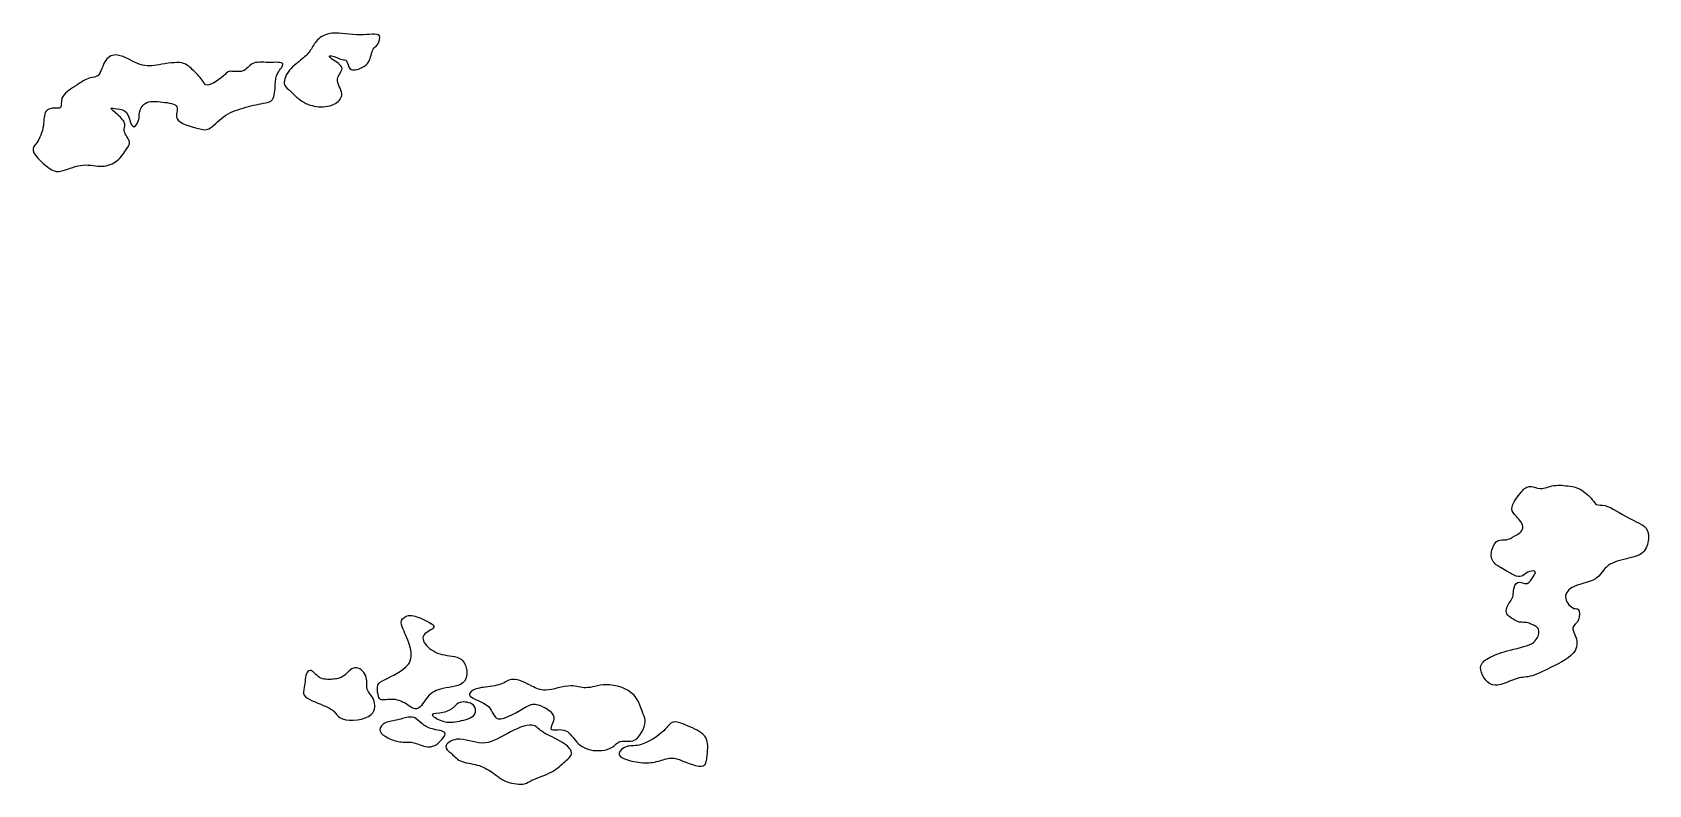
# Model space of a CAD drawing. Extents: x -97 to 197, y -40 to 97.
import ezdxf

# ---------------------------------------------------------------- set-up
doc = ezdxf.new("R2010")
doc.units = 0
doc.layers.add('MODELSKETCH_VISIBLE', color=7, linetype='CONTINUOUS')

msp = doc.modelspace()

# ---------------------------------------------------------------- linework, layer by layer
at = {"layer": 'MODELSKETCH_VISIBLE'}
for points, knots in [([(-44.77, 95.56), (-44.15, 96.19), (-42.02, 97.31), (-37.32, 96.07), (-32.86, 97.09), (-33.77, 94.53), (-34.87, 94.05), (-35.2, 91.45), (-36.63, 90.43), (-39.16, 89.71), (-39.29, 92.1), (-40.36, 91.79), (-42.04, 92.87), (-43.04, 92.49), (-40.52, 91.22), (-40.06, 90.08), (-41.83, 88.46), (-39.76, 85.77), (-41.38, 83.69), (-44.65, 83.18), (-47.67, 84.17), (-49.84, 86.47), (-51.23, 87.53), (-49.98, 90.4), (-47.52, 92), (-45.93, 93.66), (-45.31, 95.01), (-44.77, 95.56)], [0, 0, 0, 0, 0.046566, 0.108699, 0.159187, 0.193762, 0.22373, 0.265158, 0.30203, 0.340758, 0.375472, 0.400371, 0.439092, 0.457021, 0.498571, 0.526751, 0.563969, 0.609454, 0.648673, 0.697094, 0.745702, 0.793806, 0.826691, 0.871054, 0.918558, 0.959415, 1, 1, 1, 1]), ([(-84.64, 89.1), (-84.1, 89.62), (-83.58, 92.19), (-80.95, 93.43), (-76.94, 90.56), (-73.69, 91), (-69.28, 91.83), (-67.56, 90.26), (-65.62, 88.4), (-65.01, 86.63), (-61.37, 89.25), (-61, 90.09), (-58.04, 89.4), (-56.77, 91.76), (-53.9, 91.35), (-50.13, 91.7), (-52.33, 89.47), (-52.43, 87.51), (-52.58, 84.37), (-54.78, 84.08), (-58.37, 83.23), (-61.9, 81.99), (-64.4, 79.02), (-66.28, 79.39), (-71.34, 80.76), (-69.49, 83.88), (-73.06, 84.3), (-76.22, 84.61), (-77.29, 82.28), (-77.03, 81.22), (-78.17, 79.13), (-78.96, 81.12), (-79.51, 83.01), (-81.49, 83.02), (-82.7, 83.37), (-80.87, 81.87), (-79.39, 80.34), (-80.27, 78.96), (-78.53, 77.01), (-79.44, 75.77), (-80.99, 73.36), (-83.92, 72.26), (-87.28, 73.3), (-90.99, 71.68), (-93, 71.47), (-97.32, 75.49), (-95.55, 76.78), (-94.32, 79.92), (-94.59, 82.82), (-92.58, 83.33), (-91.1, 82.91), (-91.69, 85.39), (-88.64, 87.24), (-86.25, 88.88), (-85.02, 88.74), (-84.64, 89.1)], [0, 0, 0, 0, 0.021449, 0.040299, 0.066115, 0.088718, 0.113665, 0.131836, 0.151906, 0.165591, 0.189368, 0.20113, 0.220308, 0.238399, 0.259474, 0.279206, 0.295924, 0.314246, 0.334324, 0.350848, 0.374449, 0.398614, 0.421223, 0.43821, 0.463612, 0.481171, 0.501481, 0.5232, 0.540568, 0.554092, 0.569373, 0.58392, 0.6009, 0.617633, 0.627389, 0.643512, 0.661295, 0.675093, 0.693081, 0.707003, 0.727462, 0.748326, 0.771016, 0.794802, 0.812387, 0.839448, 0.85455, 0.877088, 0.896835, 0.912772, 0.925364, 0.941365, 0.96393, 0.984915, 1, 1, 1, 1]), ([(175.82, -14.13), (174.86, -14.65), (171.22, -15.36), (168.07, -16.57), (165.78, -18.27), (168.53, -22.98), (172.84, -20.14), (175.67, -20.34), (179.34, -18.42), (184.44, -15.99), (183.99, -12.64), (182.89, -11.11), (184.7, -10.03), (184.56, -7.57), (183.42, -8), (181.41, -5.9), (182.99, -3.36), (187.9, -2.89), (189.1, 0.17), (192.78, 1.33), (196.42, 1.94), (197.21, 4.9), (196.91, 7.3), (193.33, 8.5), (189.47, 11.34), (187.51, 10.9), (186.93, 12.15), (184.7, 14.18), (182.8, 14.48), (179.8, 14.89), (177.48, 13.66), (175.3, 14.89), (173.7, 13.22), (171.69, 10.34), (173.06, 9.06), (175.01, 6.78), (172.74, 5.39), (171.31, 4.57), (169.61, 4.93), (168.53, 3.16), (168.35, 0.88), (170.3, -0.44), (171.5, -0.98), (173, -2.02), (174.35, -1.89), (175.3, -0.82), (176.88, -0.94), (176.02, -1.98), (175.24, -3.75), (173.1, -2.4), (172.48, -4.48), (172.53, -5.61), (171.9, -6.62), (171.23, -7.5), (171.19, -8.81), (172.19, -9.5), (173.12, -10.05), (173.79, -10.29), (174.97, -10.22), (175.75, -10.59), (176.66, -10.95), (177.08, -11.35), (177.28, -12.29), (176.78, -13.27), (176.34, -13.86), (175.82, -14.13)], [0, 0, 0, 0, 0.024192, 0.045653, 0.062329, 0.084203, 0.107354, 0.126115, 0.149084, 0.174815, 0.193613, 0.207341, 0.222209, 0.237558, 0.247668, 0.26486, 0.282014, 0.305957, 0.325084, 0.346698, 0.367588, 0.3859, 0.401992, 0.423302, 0.447982, 0.462111, 0.474258, 0.493348, 0.509212, 0.528377, 0.546151, 0.562114, 0.578422, 0.598345, 0.612708, 0.630181, 0.646322, 0.661062, 0.674649, 0.689751, 0.706091, 0.72238, 0.735685, 0.750469, 0.762865, 0.776313, 0.787673, 0.798656, 0.813088, 0.82778, 0.842018, 0.854399, 0.866287, 0.878115, 0.890139, 0.902167, 0.913807, 0.923268, 0.935197, 0.945814, 0.956717, 0.965093, 0.975606, 0.987042, 1, 1, 1, 1]), ([(-32.49, -20.63), (-33.21, -20.98), (-34.07, -21.46), (-33.78, -23.34), (-33.51, -24.64), (-30.77, -23.91), (-28.47, -25.14), (-26.38, -26.66), (-24.84, -23.35), (-22.16, -22.03), (-17.08, -21.91), (-17.79, -16.34), (-21.77, -16.44), (-24.78, -15.11), (-26.36, -12.29), (-22.41, -11.22), (-25.84, -9.55), (-28.12, -8.61), (-29.87, -9.89), (-29.19, -11.64), (-27.64, -14.8), (-27.57, -18.37), (-31.27, -20.03), (-32.49, -20.63)], [0, 0, 0, 0, 0.038117, 0.076314, 0.105806, 0.150996, 0.200003, 0.240767, 0.290589, 0.342806, 0.40279, 0.459555, 0.514267, 0.568649, 0.612899, 0.657731, 0.703916, 0.752318, 0.789304, 0.826532, 0.882209, 0.934305, 1, 1, 1, 1]), ([(-40, -19.96), (-39.33, -19.47), (-38.1, -17.7), (-35.45, -19.87), (-36.14, -22.55), (-34.25, -24.06), (-34.14, -27.82), (-40.56, -28.46), (-41.64, -26.28), (-43.57, -25.34), (-47.77, -23.79), (-47.04, -22.1), (-46.98, -19.27), (-45.76, -18.73), (-44.53, -20.67), (-42.01, -20.66), (-40.63, -20.42), (-40, -19.96)], [0, 0, 0, 0, 0.068339, 0.135438, 0.20279, 0.266343, 0.337852, 0.436583, 0.498483, 0.562968, 0.648299, 0.700273, 0.771552, 0.810528, 0.87046, 0.936853, 1, 1, 1, 1]), ([(-16.86, -22.84), (-16.43, -22.43), (-14.57, -21.94), (-11.34, -21.79), (-9.34, -20.01), (-5.72, -21.9), (-3.44, -23.04), (1.32, -21.29), (3.98, -22.58), (7.65, -21.01), (13.35, -22.78), (14.29, -27.02), (15.15, -28.25), (13.26, -32.57), (10.04, -31.36), (8.88, -33.43), (4.66, -33.87), (1.98, -31.94), (0.52, -29.22), (-3.4, -30.31), (-0.63, -27.09), (-4.92, -24.89), (-6.62, -25.25), (-12.59, -29.27), (-13.04, -24.96), (-17.46, -24.04), (-17.12, -23.08), (-16.86, -22.84)], [0, 0, 0, 0, 0.035328, 0.077073, 0.11233, 0.156236, 0.193641, 0.243368, 0.281554, 0.326096, 0.379852, 0.425042, 0.453091, 0.497916, 0.535196, 0.567407, 0.612546, 0.654088, 0.692981, 0.728426, 0.762669, 0.806744, 0.840482, 0.895059, 0.933961, 0.978984, 1, 1, 1, 1]), ([(-23.91, -27.03), (-23.85, -26.76), (-21.68, -26.84), (-19.91, -25.7), (-19.02, -24.51), (-16.07, -24.87), (-15.76, -27.44), (-19.16, -28.26), (-21.66, -28.67), (-23.97, -27.31), (-23.91, -27.03)], [0, 0, 0, 0, 0.11834, 0.244119, 0.342236, 0.473466, 0.582907, 0.728278, 0.873091, 1, 1, 1, 1]), ([(-27.22, -27.56), (-26.74, -27.75), (-25.8, -28.74), (-24.17, -29.74), (-21.12, -30), (-21.98, -31.43), (-23.35, -32.83), (-25.21, -32.98), (-27.45, -31.83), (-29.86, -32.17), (-31.93, -31.3), (-33.82, -30.2), (-32.94, -28.42), (-30.72, -28.16), (-28.64, -27.52), (-27.64, -27.4), (-27.22, -27.56)], [0, 0, 0, 0, 0.068307, 0.143649, 0.223891, 0.276656, 0.349275, 0.417013, 0.497505, 0.576823, 0.655303, 0.725121, 0.786052, 0.862482, 0.939636, 1, 1, 1, 1]), ([(-21.47, -32.82), (-21.42, -32.28), (-19.17, -30.72), (-14.7, -33.04), (-10.54, -30.52), (-5.69, -28.18), (-4.09, -30.33), (-0.88, -31.48), (2.31, -33.91), (-0.2, -35.84), (-2.02, -37.65), (-5.9, -38.82), (-7.02, -39.82), (-10.59, -39.53), (-12.94, -37.41), (-15.61, -35.97), (-18.96, -35.78), (-20.39, -34), (-21.51, -33.24), (-21.47, -32.82)], [0, 0, 0, 0, 0.053018, 0.126004, 0.20097, 0.275379, 0.324863, 0.389608, 0.449572, 0.500827, 0.558313, 0.624734, 0.666237, 0.726984, 0.787876, 0.846836, 0.907373, 0.958678, 1, 1, 1, 1]), ([(10.03, -34.05), (10.08, -33.61), (11.47, -32.45), (13.78, -33.02), (18.35, -30.21), (19.65, -27.76), (22.98, -29.29), (26.4, -30.77), (26.04, -34.27), (25.85, -37.31), (21, -35.08), (19.25, -34.75), (16.76, -35.73), (14, -35.86), (10.96, -35.22), (9.98, -34.43), (10.03, -34.05)], [0, 0, 0, 0, 0.057618, 0.124243, 0.22192, 0.28783, 0.364299, 0.444573, 0.522096, 0.58422, 0.673942, 0.734386, 0.801841, 0.874965, 0.951532, 1, 1, 1, 1])]:
    msp.add_open_spline(points, degree=3, knots=knots, dxfattribs=at)

doc.saveas('drawing.dxf')
